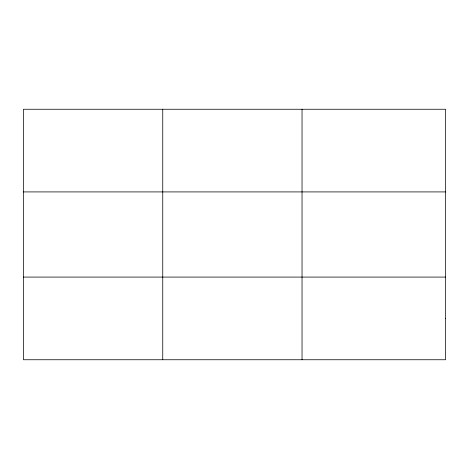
<?xml version="1.0" encoding="UTF-8"?>
<svg xmlns="http://www.w3.org/2000/svg" width="469" height="469" viewBox="0 0 469 469"><rect width="100%" height="100%" fill="white"/><g stroke="black" fill="none" stroke-linecap="round" stroke-linejoin="round"><path stroke-width="0.7" d="M162.743 359.746L162.743 109.254M302.036 359.746L302.036 109.254M23.45 191.915L445.55 191.915M23.45 277.085L445.55 277.085M445.55 318.416L445.55 359.746L23.45 359.746L23.45 109.254L445.55 109.254L445.55 318.416"/></g></svg>
